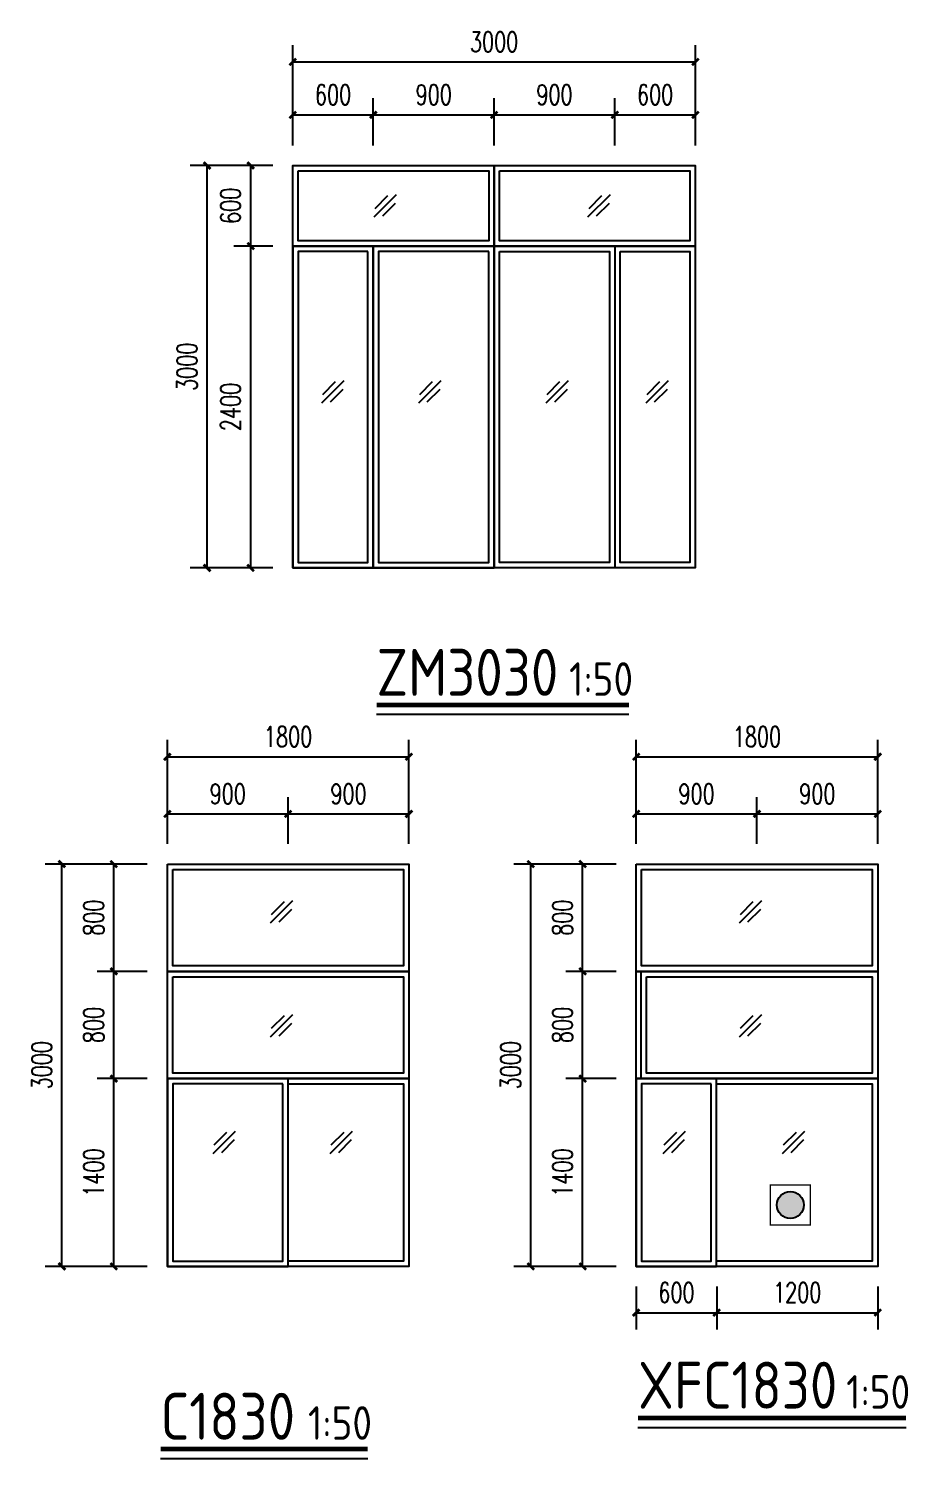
# Model space of a CAD drawing. Extents: x -4747 to 1060961, y -766984 to 396631.
# Drawn here: x 469970 to 476527, y -353207 to -342546 of the extents above; entities that cross this region are included whole.
import ezdxf

# ---------------------------------------------------------------- set-up
doc = ezdxf.new("R2010")
doc.units = 0
doc.header["$LTSCALE"] = 1000
doc.header["$MEASUREMENT"] = 0
doc.layers.get('0').update_dxf_attribs({"linetype": 'CONTINUOUS'})
doc.layers.get('DEFPOINTS').update_dxf_attribs({"linetype": 'CONTINUOUS'})
for name, color, linetype in [('DIM_SYMB', 3, 'CONTINUOUS'), ('PUB_DIM', 3, 'CONTINUOUS'), ('PUB_TEXT', 7, 'CONTINUOUS'), ('窗户', 140, 'CONTINUOUS')]:
    doc.layers.add(name, color=color, linetype=linetype)
doc.styles.add('DIM_FONT', font='SIMPLEX', dxfattribs={"width": 0.7, "bigfont": 'GBCBIG'})
doc.styles.get("Standard").update_dxf_attribs({"font": 'gbenor.shx', "bigfont": 'gbcbig.shx'})
doc.dimstyles.new('DIMN50', dxfattribs={"dimscale": 0.5, "dimtxt": 300, "dimasz": 100, "dimexe": 250, "dimexo": 300, "dimgap": 150, "dimtad": 1, "dimdec": 0, "dimzin": 0, "dimtxsty": 'DIM_FONT', "dimblk": 'ARCHTICK', "dimcen": 0.09, "dimclrt": 7, "dimazin": 3, "dimtfac": 1, "dimtdec": 0, "dimtix": 1, "dimtmove": 0, "dimatfit": 3, "dimtolj": 1, "dimtzin": 0})

# ---------------------------------------------------------------- blocks, each defined once
blk = doc.blocks.new('_ARCHTICK')
at = {"color": 0, "linetype": 'BYBLOCK', "const_width": 0.4}
blk.add_lwpolyline([(-0.5, -0.5), (0.5, 0.5)], dxfattribs=at)
blk = doc.blocks.new('*D217')
at = {"layer": 'DEFPOINTS', "color": 0}
for p in [(474498, -351775), (475098, -351775), (475098, -352120)]:
    blk.add_point(p, dxfattribs=at)
at = {"layer": 'PUB_DIM', "color": 0}
for p, q in [((474498, -351925), (474498, -352245)), ((475098, -351925), (475098, -352245)), ((474498, -352120), (475098, -352120))]:
    blk.add_line(p, q, dxfattribs=at)
at = {"layer": 'PUB_DIM', "color": 0, "xscale": 50, "yscale": 50, "zscale": 50, "rotation": 180}
blk.add_blockref('_ARCHTICK', (474498, -352120), dxfattribs=at)
at = {"layer": 'PUB_DIM', "color": 0, "xscale": 50, "yscale": 50, "zscale": 50}
blk.add_blockref('_ARCHTICK', (475098, -352120), dxfattribs=at)
at = {"layer": 'PUB_DIM', "color": 7, "insert": (474798, -351970), "char_height": 150, "attachment_point": 5, "style": 'DIM_FONT'}
blk.add_mtext('\\A1;600', dxfattribs=at)
blk = doc.blocks.new('*D218')
at = {"layer": 'DEFPOINTS', "color": 0}
for p in [(475098, -351775), (476298, -351775), (476298, -352120)]:
    blk.add_point(p, dxfattribs=at)
at = {"layer": 'PUB_DIM', "color": 0}
for p, q in [((475098, -351925), (475098, -352245)), ((476298, -351925), (476298, -352245)), ((475098, -352120), (476298, -352120))]:
    blk.add_line(p, q, dxfattribs=at)
at = {"layer": 'PUB_DIM', "color": 0, "xscale": 50, "yscale": 50, "zscale": 50, "rotation": 180}
blk.add_blockref('_ARCHTICK', (475098, -352120), dxfattribs=at)
at = {"layer": 'PUB_DIM', "color": 0, "xscale": 50, "yscale": 50, "zscale": 50}
blk.add_blockref('_ARCHTICK', (476298, -352120), dxfattribs=at)
at = {"layer": 'PUB_DIM', "color": 7, "insert": (475698, -351970), "char_height": 150, "attachment_point": 5, "style": 'DIM_FONT'}
blk.add_mtext('\\A1;1200', dxfattribs=at)
blk = doc.blocks.new('*D219')
at = {"layer": 'DEFPOINTS', "color": 0}
for p in [(473712, -348775), (474498, -348775), (474498, -351775)]:
    blk.add_point(p, dxfattribs=at)
at = {"layer": 'PUB_DIM', "color": 0}
for p, q in [((474348, -348775), (473587, -348775)), ((473712, -351775), (473712, -348775)), ((474348, -351775), (473587, -351775))]:
    blk.add_line(p, q, dxfattribs=at)
at = {"layer": 'PUB_DIM', "color": 0, "xscale": 50, "yscale": 50, "zscale": 50}
for p, rotation in [((473712, -348775), 90), ((473712, -351775), 270)]:
    blk.add_blockref('_ARCHTICK', p, dxfattribs=dict(at, rotation=rotation))
at = {"layer": 'PUB_DIM', "color": 7, "insert": (473562, -350275), "char_height": 150, "attachment_point": 5, "rotation": 90, "style": 'DIM_FONT'}
blk.add_mtext('\\A1;3000', dxfattribs=at)
blk = doc.blocks.new('*D220')
at = {"layer": 'DEFPOINTS', "color": 0}
for p in [(474099, -348775), (474498, -348775), (474498, -349575)]:
    blk.add_point(p, dxfattribs=at)
at = {"layer": 'PUB_DIM', "color": 0}
for p, q in [((474348, -348775), (473974, -348775)), ((474099, -349575), (474099, -348775)), ((474348, -349575), (473974, -349575))]:
    blk.add_line(p, q, dxfattribs=at)
at = {"layer": 'PUB_DIM', "color": 0, "xscale": 50, "yscale": 50, "zscale": 50}
for p, rotation in [((474099, -348775), 90), ((474099, -349575), 270)]:
    blk.add_blockref('_ARCHTICK', p, dxfattribs=dict(at, rotation=rotation))
at = {"layer": 'PUB_DIM', "color": 7, "insert": (473949, -349175), "char_height": 150, "attachment_point": 5, "rotation": 90, "style": 'DIM_FONT'}
blk.add_mtext('\\A1;800', dxfattribs=at)
blk = doc.blocks.new('*D221')
at = {"layer": 'DEFPOINTS', "color": 0}
for p in [(474099, -349575), (474498, -349575), (474498, -350375)]:
    blk.add_point(p, dxfattribs=at)
at = {"layer": 'PUB_DIM', "color": 0}
for p, q in [((474348, -349575), (473974, -349575)), ((474099, -350375), (474099, -349575)), ((474348, -350375), (473974, -350375))]:
    blk.add_line(p, q, dxfattribs=at)
at = {"layer": 'PUB_DIM', "color": 0, "xscale": 50, "yscale": 50, "zscale": 50}
for p, rotation in [((474099, -349575), 90), ((474099, -350375), 270)]:
    blk.add_blockref('_ARCHTICK', p, dxfattribs=dict(at, rotation=rotation))
at = {"layer": 'PUB_DIM', "color": 7, "insert": (473949, -349975), "char_height": 150, "attachment_point": 5, "rotation": 90, "style": 'DIM_FONT'}
blk.add_mtext('\\A1;800', dxfattribs=at)
blk = doc.blocks.new('*D222')
at = {"layer": 'DEFPOINTS', "color": 0}
for p in [(474099, -350375), (474498, -350375), (474498, -351775)]:
    blk.add_point(p, dxfattribs=at)
at = {"layer": 'PUB_DIM', "color": 0}
for p, q in [((474348, -350375), (473974, -350375)), ((474099, -351775), (474099, -350375)), ((474348, -351775), (473974, -351775))]:
    blk.add_line(p, q, dxfattribs=at)
at = {"layer": 'PUB_DIM', "color": 0, "xscale": 50, "yscale": 50, "zscale": 50}
for p, rotation in [((474099, -350375), 90), ((474099, -351775), 270)]:
    blk.add_blockref('_ARCHTICK', p, dxfattribs=dict(at, rotation=rotation))
at = {"layer": 'PUB_DIM', "color": 7, "insert": (473949, -351075), "char_height": 150, "attachment_point": 5, "rotation": 90, "style": 'DIM_FONT'}
blk.add_mtext('\\A1;1400', dxfattribs=at)
blk = doc.blocks.new('*D223')
at = {"layer": 'DEFPOINTS', "color": 0}
for p in [(476298, -347975), (474498, -348775), (476298, -348775)]:
    blk.add_point(p, dxfattribs=at)
at = {"layer": 'PUB_DIM', "color": 0}
for p, q in [((474498, -348625), (474498, -347850)), ((476298, -348625), (476298, -347850)), ((474498, -347975), (476298, -347975))]:
    blk.add_line(p, q, dxfattribs=at)
at = {"layer": 'PUB_DIM', "color": 0, "xscale": 50, "yscale": 50, "zscale": 50, "rotation": 180}
blk.add_blockref('_ARCHTICK', (474498, -347975), dxfattribs=at)
at = {"layer": 'PUB_DIM', "color": 0, "xscale": 50, "yscale": 50, "zscale": 50}
blk.add_blockref('_ARCHTICK', (476298, -347975), dxfattribs=at)
at = {"layer": 'PUB_DIM', "color": 7, "insert": (475398, -347825), "char_height": 150, "attachment_point": 5, "style": 'DIM_FONT'}
blk.add_mtext('\\A1;1800', dxfattribs=at)
blk = doc.blocks.new('*D224')
at = {"layer": 'DEFPOINTS', "color": 0}
for p in [(475398, -348401), (474498, -348775), (475398, -348775)]:
    blk.add_point(p, dxfattribs=at)
at = {"layer": 'PUB_DIM', "color": 0}
for p, q in [((474498, -348625), (474498, -348276)), ((475398, -348625), (475398, -348276)), ((474498, -348401), (475398, -348401))]:
    blk.add_line(p, q, dxfattribs=at)
at = {"layer": 'PUB_DIM', "color": 0, "xscale": 50, "yscale": 50, "zscale": 50, "rotation": 180}
blk.add_blockref('_ARCHTICK', (474498, -348401), dxfattribs=at)
at = {"layer": 'PUB_DIM', "color": 0, "xscale": 50, "yscale": 50, "zscale": 50}
blk.add_blockref('_ARCHTICK', (475398, -348401), dxfattribs=at)
at = {"layer": 'PUB_DIM', "color": 7, "insert": (474948, -348251), "char_height": 150, "attachment_point": 5, "style": 'DIM_FONT'}
blk.add_mtext('\\A1;900', dxfattribs=at)
blk = doc.blocks.new('*D225')
at = {"layer": 'DEFPOINTS', "color": 0}
for p in [(476298, -348401), (475398, -348775), (476298, -348775)]:
    blk.add_point(p, dxfattribs=at)
at = {"layer": 'PUB_DIM', "color": 0}
for p, q in [((475398, -348625), (475398, -348276)), ((476298, -348625), (476298, -348276)), ((475398, -348401), (476298, -348401))]:
    blk.add_line(p, q, dxfattribs=at)
at = {"layer": 'PUB_DIM', "color": 0, "xscale": 50, "yscale": 50, "zscale": 50, "rotation": 180}
blk.add_blockref('_ARCHTICK', (475398, -348401), dxfattribs=at)
at = {"layer": 'PUB_DIM', "color": 0, "xscale": 50, "yscale": 50, "zscale": 50}
blk.add_blockref('_ARCHTICK', (476298, -348401), dxfattribs=at)
at = {"layer": 'PUB_DIM', "color": 7, "insert": (475848, -348251), "char_height": 150, "attachment_point": 5, "style": 'DIM_FONT'}
blk.add_mtext('\\A1;900', dxfattribs=at)
blk = doc.blocks.new('*D226')
at = {"layer": 'DEFPOINTS', "color": 0}
for p in [(470218, -348775), (471004, -348775), (471004, -351775)]:
    blk.add_point(p, dxfattribs=at)
at = {"layer": 'PUB_DIM', "color": 0}
for p, q in [((470854, -348775), (470093, -348775)), ((470218, -351775), (470218, -348775)), ((470854, -351775), (470093, -351775))]:
    blk.add_line(p, q, dxfattribs=at)
at = {"layer": 'PUB_DIM', "color": 0, "xscale": 50, "yscale": 50, "zscale": 50}
for p, rotation in [((470218, -348775), 90), ((470218, -351775), 270)]:
    blk.add_blockref('_ARCHTICK', p, dxfattribs=dict(at, rotation=rotation))
at = {"layer": 'PUB_DIM', "color": 7, "insert": (470068, -350275), "char_height": 150, "attachment_point": 5, "rotation": 90, "style": 'DIM_FONT'}
blk.add_mtext('\\A1;3000', dxfattribs=at)
blk = doc.blocks.new('*D227')
at = {"layer": 'DEFPOINTS', "color": 0}
for p in [(470605, -348775), (471004, -348775), (471004, -349575)]:
    blk.add_point(p, dxfattribs=at)
at = {"layer": 'PUB_DIM', "color": 0}
for p, q in [((470854, -348775), (470480, -348775)), ((470605, -349575), (470605, -348775)), ((470854, -349575), (470480, -349575))]:
    blk.add_line(p, q, dxfattribs=at)
at = {"layer": 'PUB_DIM', "color": 0, "xscale": 50, "yscale": 50, "zscale": 50}
for p, rotation in [((470605, -348775), 90), ((470605, -349575), 270)]:
    blk.add_blockref('_ARCHTICK', p, dxfattribs=dict(at, rotation=rotation))
at = {"layer": 'PUB_DIM', "color": 7, "insert": (470455, -349175), "char_height": 150, "attachment_point": 5, "rotation": 90, "style": 'DIM_FONT'}
blk.add_mtext('\\A1;800', dxfattribs=at)
blk = doc.blocks.new('*D228')
at = {"layer": 'DEFPOINTS', "color": 0}
for p in [(470605, -349575), (471004, -349575), (471004, -350375)]:
    blk.add_point(p, dxfattribs=at)
at = {"layer": 'PUB_DIM', "color": 0}
for p, q in [((470854, -349575), (470480, -349575)), ((470605, -350375), (470605, -349575)), ((470854, -350375), (470480, -350375))]:
    blk.add_line(p, q, dxfattribs=at)
at = {"layer": 'PUB_DIM', "color": 0, "xscale": 50, "yscale": 50, "zscale": 50}
for p, rotation in [((470605, -349575), 90), ((470605, -350375), 270)]:
    blk.add_blockref('_ARCHTICK', p, dxfattribs=dict(at, rotation=rotation))
at = {"layer": 'PUB_DIM', "color": 7, "insert": (470455, -349975), "char_height": 150, "attachment_point": 5, "rotation": 90, "style": 'DIM_FONT'}
blk.add_mtext('\\A1;800', dxfattribs=at)
blk = doc.blocks.new('*D229')
at = {"layer": 'DEFPOINTS', "color": 0}
for p in [(470605, -350375), (471004, -350375), (471004, -351775)]:
    blk.add_point(p, dxfattribs=at)
at = {"layer": 'PUB_DIM', "color": 0}
for p, q in [((470854, -350375), (470480, -350375)), ((470605, -351775), (470605, -350375)), ((470854, -351775), (470480, -351775))]:
    blk.add_line(p, q, dxfattribs=at)
at = {"layer": 'PUB_DIM', "color": 0, "xscale": 50, "yscale": 50, "zscale": 50}
for p, rotation in [((470605, -350375), 90), ((470605, -351775), 270)]:
    blk.add_blockref('_ARCHTICK', p, dxfattribs=dict(at, rotation=rotation))
at = {"layer": 'PUB_DIM', "color": 7, "insert": (470455, -351075), "char_height": 150, "attachment_point": 5, "rotation": 90, "style": 'DIM_FONT'}
blk.add_mtext('\\A1;1400', dxfattribs=at)
blk = doc.blocks.new('*D230')
at = {"layer": 'DEFPOINTS', "color": 0}
for p in [(472804, -347975), (471004, -348775), (472804, -348775)]:
    blk.add_point(p, dxfattribs=at)
at = {"layer": 'PUB_DIM', "color": 0}
for p, q in [((471004, -348625), (471004, -347850)), ((472804, -348625), (472804, -347850)), ((471004, -347975), (472804, -347975))]:
    blk.add_line(p, q, dxfattribs=at)
at = {"layer": 'PUB_DIM', "color": 0, "xscale": 50, "yscale": 50, "zscale": 50, "rotation": 180}
blk.add_blockref('_ARCHTICK', (471004, -347975), dxfattribs=at)
at = {"layer": 'PUB_DIM', "color": 0, "xscale": 50, "yscale": 50, "zscale": 50}
blk.add_blockref('_ARCHTICK', (472804, -347975), dxfattribs=at)
at = {"layer": 'PUB_DIM', "color": 7, "insert": (471904, -347825), "char_height": 150, "attachment_point": 5, "style": 'DIM_FONT'}
blk.add_mtext('\\A1;1800', dxfattribs=at)
blk = doc.blocks.new('*D231')
at = {"layer": 'DEFPOINTS', "color": 0}
for p in [(471904, -348401), (471004, -348775), (471904, -348775)]:
    blk.add_point(p, dxfattribs=at)
at = {"layer": 'PUB_DIM', "color": 0}
for p, q in [((471004, -348625), (471004, -348276)), ((471904, -348625), (471904, -348276)), ((471004, -348401), (471904, -348401))]:
    blk.add_line(p, q, dxfattribs=at)
at = {"layer": 'PUB_DIM', "color": 0, "xscale": 50, "yscale": 50, "zscale": 50, "rotation": 180}
blk.add_blockref('_ARCHTICK', (471004, -348401), dxfattribs=at)
at = {"layer": 'PUB_DIM', "color": 0, "xscale": 50, "yscale": 50, "zscale": 50}
blk.add_blockref('_ARCHTICK', (471904, -348401), dxfattribs=at)
at = {"layer": 'PUB_DIM', "color": 7, "insert": (471454, -348251), "char_height": 150, "attachment_point": 5, "style": 'DIM_FONT'}
blk.add_mtext('\\A1;900', dxfattribs=at)
blk = doc.blocks.new('*D232')
at = {"layer": 'DEFPOINTS', "color": 0}
for p in [(472804, -348401), (471904, -348775), (472804, -348775)]:
    blk.add_point(p, dxfattribs=at)
at = {"layer": 'PUB_DIM', "color": 0}
for p, q in [((471904, -348625), (471904, -348276)), ((472804, -348625), (472804, -348276)), ((471904, -348401), (472804, -348401))]:
    blk.add_line(p, q, dxfattribs=at)
at = {"layer": 'PUB_DIM', "color": 0, "xscale": 50, "yscale": 50, "zscale": 50, "rotation": 180}
blk.add_blockref('_ARCHTICK', (471904, -348401), dxfattribs=at)
at = {"layer": 'PUB_DIM', "color": 0, "xscale": 50, "yscale": 50, "zscale": 50}
blk.add_blockref('_ARCHTICK', (472804, -348401), dxfattribs=at)
at = {"layer": 'PUB_DIM', "color": 7, "insert": (472354, -348251), "char_height": 150, "attachment_point": 5, "style": 'DIM_FONT'}
blk.add_mtext('\\A1;900', dxfattribs=at)
blk = doc.blocks.new('*D309')
at = {"layer": 'DEFPOINTS', "color": 0}
for p in [(471300, -343567), (471939, -343567), (471939, -346567)]:
    blk.add_point(p, dxfattribs=at)
at = {"layer": 'PUB_DIM', "color": 0}
for p, q in [((471789, -343567), (471175, -343567)), ((471300, -346567), (471300, -343567)), ((471789, -346567), (471175, -346567))]:
    blk.add_line(p, q, dxfattribs=at)
at = {"layer": 'PUB_DIM', "color": 0, "xscale": 50, "yscale": 50, "zscale": 50}
for p, rotation in [((471300, -343567), 90), ((471300, -346567), 270)]:
    blk.add_blockref('_ARCHTICK', p, dxfattribs=dict(at, rotation=rotation))
at = {"layer": 'PUB_DIM', "color": 7, "insert": (471150, -345067), "char_height": 150, "attachment_point": 5, "rotation": 90, "style": 'DIM_FONT'}
blk.add_mtext('\\A1;3000', dxfattribs=at)
blk = doc.blocks.new('*D310')
at = {"layer": 'DEFPOINTS', "color": 0}
for p in [(471625, -344167), (471939, -344167), (471939, -346567)]:
    blk.add_point(p, dxfattribs=at)
at = {"layer": 'PUB_DIM', "color": 0}
for p, q in [((471789, -344167), (471500, -344167)), ((471625, -346567), (471625, -344167)), ((471789, -346567), (471500, -346567))]:
    blk.add_line(p, q, dxfattribs=at)
at = {"layer": 'PUB_DIM', "color": 0, "xscale": 50, "yscale": 50, "zscale": 50}
for p, rotation in [((471625, -344167), 90), ((471625, -346567), 270)]:
    blk.add_blockref('_ARCHTICK', p, dxfattribs=dict(at, rotation=rotation))
at = {"layer": 'PUB_DIM', "color": 7, "insert": (471475, -345367), "char_height": 150, "attachment_point": 5, "rotation": 90, "style": 'DIM_FONT'}
blk.add_mtext('\\A1;2400', dxfattribs=at)
blk = doc.blocks.new('*D311')
at = {"layer": 'DEFPOINTS', "color": 0}
for p in [(471625, -343567), (471939, -343567), (471939, -344167)]:
    blk.add_point(p, dxfattribs=at)
at = {"layer": 'PUB_DIM', "color": 0}
for p, q in [((471789, -343567), (471500, -343567)), ((471625, -344167), (471625, -343567)), ((471789, -344167), (471500, -344167))]:
    blk.add_line(p, q, dxfattribs=at)
at = {"layer": 'PUB_DIM', "color": 0, "xscale": 50, "yscale": 50, "zscale": 50}
for p, rotation in [((471625, -343567), 90), ((471625, -344167), 270)]:
    blk.add_blockref('_ARCHTICK', p, dxfattribs=dict(at, rotation=rotation))
at = {"layer": 'PUB_DIM', "color": 7, "insert": (471475, -343867), "char_height": 150, "attachment_point": 5, "rotation": 90, "style": 'DIM_FONT'}
blk.add_mtext('\\A1;600', dxfattribs=at)
blk = doc.blocks.new('*D312')
at = {"layer": 'DEFPOINTS', "color": 0}
for p in [(474939, -342794), (471939, -343567), (474939, -343567)]:
    blk.add_point(p, dxfattribs=at)
at = {"layer": 'PUB_DIM', "color": 0}
for p, q in [((471939, -343417), (471939, -342669)), ((474939, -343417), (474939, -342669)), ((471939, -342794), (474939, -342794))]:
    blk.add_line(p, q, dxfattribs=at)
at = {"layer": 'PUB_DIM', "color": 0, "xscale": 50, "yscale": 50, "zscale": 50, "rotation": 180}
blk.add_blockref('_ARCHTICK', (471939, -342794), dxfattribs=at)
at = {"layer": 'PUB_DIM', "color": 0, "xscale": 50, "yscale": 50, "zscale": 50}
blk.add_blockref('_ARCHTICK', (474939, -342794), dxfattribs=at)
at = {"layer": 'PUB_DIM', "color": 7, "insert": (473439, -342644), "char_height": 150, "attachment_point": 5, "style": 'DIM_FONT'}
blk.add_mtext('\\A1;3000', dxfattribs=at)
blk = doc.blocks.new('*D313')
at = {"layer": 'DEFPOINTS', "color": 0}
for p in [(472539, -343189), (471939, -343567), (472539, -343567)]:
    blk.add_point(p, dxfattribs=at)
at = {"layer": 'PUB_DIM', "color": 0}
for p, q in [((471939, -343417), (471939, -343064)), ((472539, -343417), (472539, -343064)), ((471939, -343189), (472539, -343189))]:
    blk.add_line(p, q, dxfattribs=at)
at = {"layer": 'PUB_DIM', "color": 0, "xscale": 50, "yscale": 50, "zscale": 50, "rotation": 180}
blk.add_blockref('_ARCHTICK', (471939, -343189), dxfattribs=at)
at = {"layer": 'PUB_DIM', "color": 0, "xscale": 50, "yscale": 50, "zscale": 50}
blk.add_blockref('_ARCHTICK', (472539, -343189), dxfattribs=at)
at = {"layer": 'PUB_DIM', "color": 7, "insert": (472239, -343039), "char_height": 150, "attachment_point": 5, "style": 'DIM_FONT'}
blk.add_mtext('\\A1;600', dxfattribs=at)
blk = doc.blocks.new('*D314')
at = {"layer": 'DEFPOINTS', "color": 0}
for p in [(473439, -343189), (472539, -343567), (473439, -343567)]:
    blk.add_point(p, dxfattribs=at)
at = {"layer": 'PUB_DIM', "color": 0}
for p, q in [((472539, -343417), (472539, -343064)), ((473439, -343417), (473439, -343064)), ((472539, -343189), (473439, -343189))]:
    blk.add_line(p, q, dxfattribs=at)
at = {"layer": 'PUB_DIM', "color": 0, "xscale": 50, "yscale": 50, "zscale": 50, "rotation": 180}
blk.add_blockref('_ARCHTICK', (472539, -343189), dxfattribs=at)
at = {"layer": 'PUB_DIM', "color": 0, "xscale": 50, "yscale": 50, "zscale": 50}
blk.add_blockref('_ARCHTICK', (473439, -343189), dxfattribs=at)
at = {"layer": 'PUB_DIM', "color": 7, "insert": (472989, -343039), "char_height": 150, "attachment_point": 5, "style": 'DIM_FONT'}
blk.add_mtext('\\A1;900', dxfattribs=at)
blk = doc.blocks.new('*D315')
at = {"layer": 'DEFPOINTS', "color": 0}
for p in [(474339, -343189), (473439, -343567), (474339, -343567)]:
    blk.add_point(p, dxfattribs=at)
at = {"layer": 'PUB_DIM', "color": 0}
for p, q in [((473439, -343417), (473439, -343064)), ((474339, -343417), (474339, -343064)), ((473439, -343189), (474339, -343189))]:
    blk.add_line(p, q, dxfattribs=at)
at = {"layer": 'PUB_DIM', "color": 0, "xscale": 50, "yscale": 50, "zscale": 50, "rotation": 180}
blk.add_blockref('_ARCHTICK', (473439, -343189), dxfattribs=at)
at = {"layer": 'PUB_DIM', "color": 0, "xscale": 50, "yscale": 50, "zscale": 50}
blk.add_blockref('_ARCHTICK', (474339, -343189), dxfattribs=at)
at = {"layer": 'PUB_DIM', "color": 7, "insert": (473889, -343039), "char_height": 150, "attachment_point": 5, "style": 'DIM_FONT'}
blk.add_mtext('\\A1;900', dxfattribs=at)
blk = doc.blocks.new('*D316')
at = {"layer": 'DEFPOINTS', "color": 0}
for p in [(474939, -343189), (474339, -343567), (474939, -343567)]:
    blk.add_point(p, dxfattribs=at)
at = {"layer": 'PUB_DIM', "color": 0}
for p, q in [((474339, -343417), (474339, -343064)), ((474939, -343417), (474939, -343064)), ((474339, -343189), (474939, -343189))]:
    blk.add_line(p, q, dxfattribs=at)
at = {"layer": 'PUB_DIM', "color": 0, "xscale": 50, "yscale": 50, "zscale": 50, "rotation": 180}
blk.add_blockref('_ARCHTICK', (474339, -343189), dxfattribs=at)
at = {"layer": 'PUB_DIM', "color": 0, "xscale": 50, "yscale": 50, "zscale": 50}
blk.add_blockref('_ARCHTICK', (474939, -343189), dxfattribs=at)
at = {"layer": 'PUB_DIM', "color": 7, "insert": (474639, -343039), "char_height": 150, "attachment_point": 5, "style": 'DIM_FONT'}
blk.add_mtext('\\A1;600', dxfattribs=at)

msp = doc.modelspace()

# ---------------------------------------------------------------- hatches: boundary and pattern name
h = msp.add_hatch(color=1)
edge = h.paths.add_edge_path()
edge.add_arc((475646.9, -351317.1), 100, 0, 360)

# ---------------------------------------------------------------- linework, layer by layer
at = {"color": 1, "const_width": 10, "elevation": 0}
msp.add_lwpolyline([(475496.9, -351467.1), (475796.9, -351467.1), (475796.9, -351167.1), (475496.9, -351167.1)], close=True, dxfattribs=at)
at = {"color": 1}
msp.add_circle((475646.9, -351317.1), 100, dxfattribs=at)
at = {"layer": 'DIM_SYMB', "const_width": 35}
for points in [[(472562.7, -347588.1), (474443.9, -347588.1)], [(474511.2, -352904.9), (476509.1, -352904.9)], [(470953.1, -353136.6), (472498, -353136.6)]]:
    msp.add_lwpolyline(points, dxfattribs=at)
at = {"layer": 'DIM_SYMB'}
for points in [[(472562.7, -347658.1), (474443.9, -347658.1)], [(474511.2, -352974.9), (476509.1, -352974.9)], [(470953.1, -353206.6), (472498, -353206.6)]]:
    msp.add_lwpolyline(points, dxfattribs=at)
for points in [[(471278.8, -351078.4, 0, 0, 0), (471465.8, -351078.4, 40, 0, 0), (471615.8, -351078.4, 0, 0, 0)], [(472468.8, -351078.4, 0, 0, 0), (472281.8, -351078.4, 40, 0, 0), (472131.8, -351078.4, 0, 0, 0)], [(474631.6, -351078.4, 0, 0, 0), (474818.6, -351078.4, 40, 0, 0), (474968.6, -351078.4, 0, 0, 0)], [(475839.7, -351078.4, 0, 0, 0), (475652.7, -351078.4, 40, 0, 0), (475502.7, -351078.4, 0, 0, 0)]]:
    msp.add_lwpolyline(points, format="xyseb", dxfattribs=at)
at = {"layer": '窗户'}
for points in [[(471938.7, -346567.4), (471938.7, -343567.4), (474938.7, -343567.4), (474938.7, -346567.4), (471938.7, -346567.4)], [(471938.7, -343567.4), (473438.7, -343567.4), (473438.7, -344167.4), (471938.7, -344167.4)], [(473438.7, -343567.4), (474938.7, -343567.4), (474938.7, -344167.4), (473438.7, -344167.4)], [(471978.7, -343607.4), (473398.7, -343607.4), (473398.7, -344127.4), (471978.7, -344127.4)], [(473478.7, -343607.4), (474898.7, -343607.4), (474898.7, -344127.4), (473478.7, -344127.4)], [(472538.7, -344167.4), (471938.7, -344167.4), (471938.7, -346567.4), (472538.7, -346567.4)], [(472498.7, -344207.4), (471978.7, -344207.4), (471978.7, -346527.4), (472498.7, -346527.4)], [(473438.7, -344167.4), (472538.7, -344167.4), (472538.7, -346567.4), (473438.7, -346567.4)], [(473398.7, -344207.4), (472578.7, -344207.4), (472578.7, -346527.4), (473398.7, -346527.4)], [(473478.7, -344207.4), (474298.7, -344207.4), (474298.7, -346527.4), (473478.7, -346527.4)], [(474378.7, -344207.4), (474898.7, -344207.4), (474898.7, -346527.4), (474378.7, -346527.4)], [(471004.2, -348774.9), (472804.2, -348774.9), (472804.2, -351774.9), (471004.2, -351774.9)], [(471004.2, -348774.9), (472804.2, -348774.9), (472804.2, -349574.9), (471004.2, -349574.9)], [(471044.2, -348814.9), (472764.2, -348814.9), (472764.2, -349534.9), (471044.2, -349534.9)], [(474497.7, -348774.9), (476297.7, -348774.9), (476297.7, -351774.9), (474497.7, -351774.9)], [(474497.7, -348774.9), (476297.7, -348774.9), (476297.7, -349574.9), (474497.7, -349574.9)], [(474537.7, -348814.9), (476257.7, -348814.9), (476257.7, -349534.9), (474537.7, -349534.9)], [(471004.2, -349574.9), (472804.2, -349574.9), (472804.2, -350374.9), (471004.2, -350374.9)], [(471044.2, -349614.9), (472764.2, -349614.9), (472764.2, -350334.9), (471044.2, -350334.9)], [(474534, -349574.9), (476297.7, -349574.9), (476297.7, -350374.9), (474534, -350374.9)], [(474574, -349614.9), (476257.7, -349614.9), (476257.7, -350334.9), (474574, -350334.9)], [(471904.2, -350374.9), (471004.2, -350374.9), (471004.2, -351774.9), (471904.2, -351774.9)], [(471864.2, -350414.9), (471044.2, -350414.9), (471044.2, -351734.9), (471864.2, -351734.9)], [(471904.2, -350374.9), (472804.2, -350374.9), (472804.2, -351774.9), (471904.2, -351774.9)], [(475097.7, -350374.9), (474497.7, -350374.9), (474497.7, -351774.9), (475097.7, -351774.9)], [(475057.7, -350414.9), (474537.7, -350414.9), (474537.7, -351734.9), (475057.7, -351734.9)], [(475097.7, -350374.9), (476297.7, -350374.9), (476297.7, -351774.9), (475097.7, -351774.9)]]:
    msp.add_lwpolyline(points, close=True, dxfattribs=at)
for points in [[(473438.7, -343567.4), (473438.7, -346567.4)], [(472709.8, -343786.2), (472543.1, -343952.9)], [(472645.7, -343793.7), (472550.6, -343888.8)], [(474303.1, -343786.2), (474136.3, -343952.9)], [(474238.9, -343793.7), (474143.9, -343888.8)], [(472702.3, -343850.3), (472607.2, -343945.4)], [(474295.5, -343850.3), (474200.5, -343945.4)], [(471938.7, -344167.4), (474938.7, -344167.4)], [(472538.7, -344167.4), (472538.7, -346567.4)], [(474338.7, -344167.4), (474338.7, -346567.4)], [(472318.7, -345172.8), (472152, -345339.5)], [(472254.6, -345180.3), (472159.6, -345275.4)], [(473041.4, -345172.8), (472874.7, -345339.5)], [(472977.3, -345180.3), (472882.2, -345275.4)], [(473991.8, -345172.8), (473825, -345339.5)], [(473927.6, -345180.3), (473832.6, -345275.4)], [(474735.5, -345172.8), (474568.8, -345339.5)], [(474671.4, -345180.3), (474576.4, -345275.4)], [(472311.2, -345236.9), (472216.1, -345331.9)], [(473033.8, -345236.9), (472938.8, -345331.9)], [(473984.2, -345236.9), (473889.2, -345331.9)], [(474728, -345236.9), (474632.9, -345331.9)], [(471937.8, -349050.2), (471771.1, -349216.9)], [(471873.7, -349057.8), (471778.7, -349152.8)], [(471930.3, -349114.3), (471835.2, -349209.4)], [(475431.3, -349050.2), (475264.6, -349216.9)], [(475367.2, -349057.8), (475272.2, -349152.8)], [(475423.8, -349114.3), (475328.7, -349209.4)], [(471004.2, -349574.9), (472804.2, -349574.9)], [(474497.7, -349574.9), (476297.7, -349574.9)], [(471937.8, -349899.5), (471771.1, -350066.2)], [(471873.7, -349907.1), (471778.7, -350002.1)], [(471930.3, -349963.6), (471835.2, -350058.7)], [(475431.3, -349899.5), (475264.6, -350066.2)], [(475367.2, -349907.1), (475272.2, -350002.1)], [(475423.8, -349963.6), (475328.7, -350058.7)], [(471004.2, -350374.9), (472804.2, -350374.9)], [(471904.2, -350414.9), (472764.2, -350414.9), (472764.2, -351734.9), (471904.2, -351734.9)], [(474497.7, -350374.9), (476297.7, -350374.9)], [(475097.7, -350414.9), (476257.7, -350414.9), (476257.7, -351734.9), (475097.7, -351734.9)], [(471509.7, -350768.3), (471343, -350935)], [(471445.6, -350775.8), (471350.5, -350870.9)], [(471502.1, -350832.4), (471407.1, -350927.5)], [(472382.3, -350768.3), (472215.6, -350935)], [(472318.2, -350775.8), (472223.2, -350870.9)], [(472374.8, -350832.4), (472279.7, -350927.5)], [(474862.5, -350768.3), (474695.8, -350935)], [(474798.4, -350775.8), (474703.3, -350870.9)], [(474854.9, -350832.4), (474759.9, -350927.5)], [(475753.3, -350768.3), (475586.6, -350935)], [(475689.2, -350775.8), (475594.1, -350870.9)], [(475745.7, -350832.4), (475650.7, -350927.5)]]:
    msp.add_lwpolyline(points, dxfattribs=at)

# ---------------------------------------------------------------- texts
at = {"layer": 'PUB_TEXT'}
for s, height, p in [('ZM3030', 350, (472562.7, -347520.6, -1435.2)), ('1:50', 250, (473997.9, -347520.6, -1435.2)), ('XFC1830', 350, (474511.2, -352835.8)), ('1:50', 250, (476063.1, -352835.8)), ('C1830', 350, (470953.1, -353067.5)), ('1:50', 250, (472052, -353067.5))]:
    msp.add_text(s, height=height, dxfattribs=at).set_placement(p)

# ---------------------------------------------------------------- dimensions: what is measured, and where the dimension line sits
at = {"layer": 'PUB_DIM'}
for p1, p2, distance, picture, middle in [((471938.7, -343567.4), (474938.7, -343567.4), 773.3, '*D312', (473438.7, -342644.2)), ((471938.7, -343567.4), (472538.7, -343567.4), 378, '*D313', (472238.7, -343039.5)), ((472538.7, -343567.4), (473438.7, -343567.4), 378, '*D314', (472988.7, -343039.5)), ((473438.7, -343567.4), (474338.7, -343567.4), 378, '*D315', (473888.7, -343039.5)), ((474338.7, -343567.4), (474938.7, -343567.4), 378, '*D316', (474638.7, -343039.5)), ((471938.7, -346567.4), (471938.7, -343567.4), 639.2, '*D309', (471149.6, -345067.4)), ((471938.7, -344167.4), (471938.7, -343567.4), 314, '*D311', (471474.7, -343867.4)), ((471938.7, -346567.4), (471938.7, -344167.4), 314, '*D310', (471474.7, -345367.4)), ((471004.2, -348774.9), (472804.2, -348774.9), 799.5, '*D230', (471904.2, -347825.5)), ((474497.7, -348774.9), (476297.7, -348774.9), 799.5, '*D223', (475397.7, -347825.5)), ((471004.2, -348774.9), (471904.2, -348774.9), 374.4, '*D231', (471454.2, -348250.6)), ((471904.2, -348774.9), (472804.2, -348774.9), 374.4, '*D232', (472354.2, -348250.6)), ((474497.7, -348774.9), (475397.7, -348774.9), 374.4, '*D224', (474947.7, -348250.6)), ((475397.7, -348774.9), (476297.7, -348774.9), 374.4, '*D225', (475847.7, -348250.6)), ((471004.2, -351774.9), (471004.2, -348774.9), 785.8, '*D226', (470068.4, -350274.9)), ((471004.2, -349574.9), (471004.2, -348774.9), 399.2, '*D227', (470455, -349174.9)), ((474497.7, -351774.9), (474497.7, -348774.9), 785.8, '*D219', (473561.9, -350274.9)), ((474497.7, -349574.9), (474497.7, -348774.9), 399.2, '*D220', (473948.5, -349174.9)), ((471004.2, -350374.9), (471004.2, -349574.9), 399.2, '*D228', (470455, -349974.9)), ((474497.7, -350374.9), (474497.7, -349574.9), 399.2, '*D221', (473948.5, -349974.9)), ((471004.2, -351774.9), (471004.2, -350374.9), 399.2, '*D229', (470455, -351074.9)), ((474497.7, -351774.9), (474497.7, -350374.9), 399.2, '*D222', (473948.5, -351074.9)), ((474497.7, -351774.9), (475097.7, -351774.9), -345.4, '*D217', (474797.7, -351970.3)), ((475097.7, -351774.9), (476297.7, -351774.9), -345.4, '*D218', (475697.7, -351970.3))]:
    dim = msp.add_aligned_dim(p1=p1, p2=p2, distance=distance, dimstyle='DIMN50', dxfattribs=at)
    dim.commit()
    dim.dimension.update_dxf_attribs({"geometry": picture, "text_midpoint": middle})

doc.saveas('drawing.dxf')
